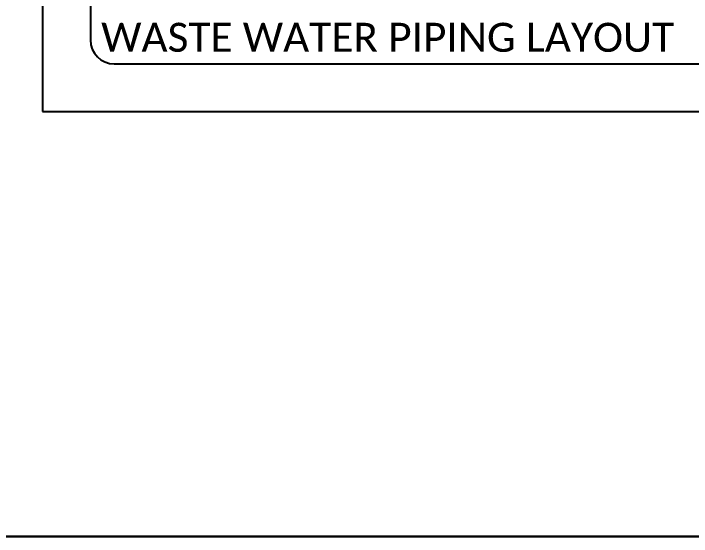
# Model space of a CAD drawing. Header units: millimetres. Extents: x 2647 to 3008, y 1750 to 1934.
# Drawn here: x 2847.64 to 2861.84, y 1750.22 to 1761.18 of the extents above; entities that cross this region are included whole.
import ezdxf

# ---------------------------------------------------------------- set-up
doc = ezdxf.new("R2010")
doc.units = ezdxf.units.MM
doc.linetypes.add('0', pattern=[0])
doc.linetypes.add('ACAD_ISO02W100', pattern=[15, 12, -3])
doc.layers.add('00 rasm khat', color=3, linetype='Continuous', lineweight=30)
doc.layers.add('0000eleman', color=4, linetype='Continuous', lineweight=13)
doc.styles.add('Legend', font='calibri.ttf')

# ---------------------------------------------------------------- blocks, each defined once
blk = doc.blocks.new('kadr')
at = {"ltscale": 0.01}
for p, q in [((250.993, -212.825), (250.993, -233.825)), ((251.993, -214.325), (251.993, -232.325)), ((252.493, -232.825), (279.193, -232.825)), ((250.993, -233.825), (280.693, -233.825)), ((250.993, -233.825), (280.693, -233.825))]:
    blk.add_line(p, q, dxfattribs=at)
blk = doc.blocks.new('bb')
at = {"ltscale": 0.01}
blk.add_arc((315.591, -216.539), 0.5, 180, 270, dxfattribs=at)
at = {"color": 1, "linetype": 'ACAD_ISO02W100', "lineweight": 20}
blk.add_blockref('kadr', (63.098, 15.786), dxfattribs=at)

msp = doc.modelspace()

# ---------------------------------------------------------------- linework, layer by layer
at = {"layer": '00 rasm khat', "color": 1, "linetype": '0', "lineweight": 30, "ltscale": 0.03}
msp.add_lwpolyline([(2646.702, 1934.418), (3007.66, 1934.418), (3007.66, 1750.219), (2646.702, 1750.219)], close=True, dxfattribs=at)

# ---------------------------------------------------------------- block references
at = {"color": 1, "linetype": 'ACAD_ISO02W100', "lineweight": 20}
msp.add_blockref('bb', (2534.154, 1977.165), dxfattribs=at)

# ---------------------------------------------------------------- texts
at = {"layer": '0000eleman', "color": 4, "lineweight": 13, "style": 'Legend'}
msp.add_text('WASTE WATER PIPING LAYOUT', height=0.60838, rotation=359.9998, dxfattribs=at).set_placement((2849.471, 1760.378, -10.343))

doc.saveas('drawing.dxf')
